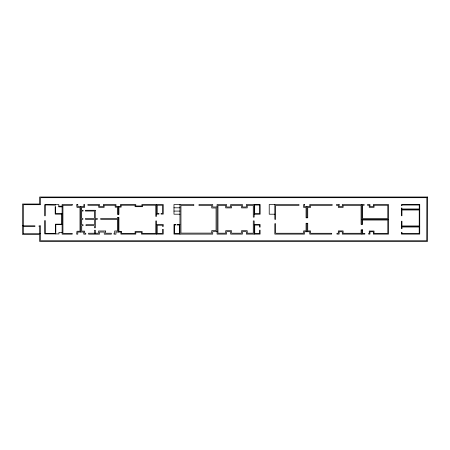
<?xml version="1.0" encoding="UTF-8"?>
<svg xmlns="http://www.w3.org/2000/svg" width="450" height="450" viewBox="0 0 450 450"><rect width="100%" height="100%" fill="white"/><g stroke="black" fill="none" stroke-linecap="round" stroke-linejoin="round"><path stroke-width="0.67" d="M58.821 206.196L62.1 206.196M62.1 206.848L58.821 206.848L58.821 204.57L44.82 204.57L44.82 215.848L45.146 215.848L45.18 204.93L55.547 205.149L55.547 204.57M217.069 206.994L212.732 206.994L212.732 204.525L199.007 204.525L199.007 205.521L211.742 205.521L211.742 207.99L216.073 207.99L216.073 230.614L211.742 230.614L211.742 233.111L180.951 233.111L180.951 205.521L193.809 205.521L193.809 204.525L173.981 204.525L173.981 214.2L179.961 214.2M173.981 207.804L179.961 207.804M401.451 209.481L419.732 209.481M173.981 211.084L179.961 211.084M62.1 213.733L55.547 213.733L55.547 206.651L55.187 206.651L55.187 214.093L61.74 214.093L61.74 224.162L55.446 224.162L55.446 232.532L55.806 232.532L55.806 224.522L62.1 224.522M156.499 214.116L158.934 214.116L158.934 213.401L157.213 213.401L157.213 205.239L162.534 205.239L162.534 213.401L161.083 213.401L161.083 214.116L163.243 214.116L163.243 204.525L141.902 204.519L141.902 205.982L135.793 205.982L135.793 204.519L120.448 204.519L120.448 206.393L115.965 206.393L115.965 204.491L103.343 204.497L103.343 206.601L99.512 206.601L99.512 204.491L87.891 204.491L87.891 205.284L98.724 205.284L98.724 207.388L104.13 207.388L104.13 205.284L115.177 205.284L115.177 207.18L117.422 207.18L117.422 214.329L118.918 214.329L118.918 207.101L121.157 207.101L121.157 205.228L135.084 205.228L135.084 206.691L142.611 206.691L142.611 205.228L155.79 205.228L155.79 216.366L156.499 216.366L156.499 204.525M254.177 214.2L260.156 214.2L260.156 204.525L246.33 204.525L246.33 206.994L242.415 206.994L242.415 204.525L230.648 204.525L230.648 206.994L226.597 206.994L226.597 204.525L217.069 204.525L217.069 234.107L226.597 234.107L226.597 231.604L230.648 231.604L230.648 234.107L242.415 234.107L242.415 231.604L246.33 231.604L246.33 234.107L260.106 234.107L260.106 230.153L259.543 230.153L259.543 233.544L254.734 233.544L254.734 225.079L259.543 225.079L259.543 227.115L260.106 227.115L260.106 224.516L254.177 224.516M274.815 214.2L269.218 214.2L269.218 204.525L298.974 204.525L298.974 205.374L275.664 205.374L275.664 219.319L274.815 219.319L274.815 204.525M118.209 217.446L118.918 217.446L118.918 231.339L121.596 231.339L121.596 233.398L135.084 233.398L135.084 231.508L142.161 231.508L142.161 233.398L155.79 233.398L155.79 220.967L156.499 220.967L156.499 234.107M361.912 219.319L388.53 219.319M156.499 224.516L163.243 224.516L163.243 226.429L162.523 226.429L162.523 225.236L157.219 225.236L157.219 233.387L162.523 233.387L162.523 229.314L163.243 229.314L163.243 234.107L141.452 234.107L141.452 232.217L135.793 232.217L135.793 234.107L120.887 234.107L120.887 232.048L115.965 232.048L115.965 234.157L114.008 234.157L114.008 233.229L114.694 233.229L114.694 230.991L117.422 230.991L117.422 219.324L100.671 219.324L100.671 218.537L117.411 218.537L117.422 217.412L118.209 217.412L118.209 232.048M179.961 224.516L176.968 224.516L176.968 224.989L179.488 224.989L179.488 233.634L174.448 233.634L174.448 224.989L175.697 224.989L175.697 224.516L173.981 224.516L173.981 234.107L212.732 234.107L212.732 231.604L217.069 231.604M22.5 225.81L34.926 225.81L34.926 226.53L23.4 226.53M401.451 226.468L419.732 226.468M62.1 232.357L58.956 232.357L58.956 233.916L44.82 233.916L44.82 220.528L45.141 220.528L45.18 233.556L55.806 233.393L55.806 233.916M23.366 233.724L40.556 233.724M361.912 204.525L361.912 224.331M361.912 229.888L361.912 234.107M306.917 206.584L306.917 217.806M306.917 223.284L306.917 231.739M254.177 204.525L254.177 217.102L253.271 217.102L253.271 205.425L247.23 205.425L247.23 207.9L241.509 207.9L241.509 205.425L231.553 205.425L231.553 207.9L225.697 207.9L225.697 205.425L217.969 205.425L217.969 233.207L225.697 233.207L225.697 230.704L231.553 230.704L231.553 233.207L241.509 233.207L241.509 230.704L247.23 230.704L247.23 233.207L253.271 233.207L253.271 220.933L254.177 220.933L254.177 234.107M179.961 204.525L179.961 234.107M118.209 206.393L118.209 214.329M95.361 233.229L95.361 230.254L94.466 230.254L94.466 233.229M80.814 206.601L80.814 232.048M39.656 233.724L39.656 226.53L39.071 226.53L39.071 225.81L40.556 225.81L40.556 240.761L426.752 240.761L426.848 197.696L40.556 197.696L40.556 204.699L23.4 204.699L23.4 233.724M427.5 197.016L39.656 197.016L39.656 204.019L22.5 204.019L22.5 234.444L39.656 234.405L39.656 241.447L427.5 241.447L427.5 197.016M72.219 204.491L62.117 204.491L62.117 234.157L72.219 234.157L72.219 233.342L62.927 233.342L62.927 205.307L72.219 205.307L72.219 204.491M77.788 204.491L76.646 204.491L76.978 207.411L79.999 207.411L79.999 231.238L76.978 231.238L76.646 234.157L77.788 234.157L77.788 232.048L83.756 232.048L83.756 234.157L85.776 234.157L85.776 233.229L84.684 233.229L84.684 231.126L81.737 231.126L81.737 225.669L83.025 225.669L83.025 224.702L81.703 224.702L81.703 219.336L82.873 219.336L82.873 218.481L81.686 218.481L81.686 211.033L83.047 211.033L83.047 210.285L81.613 210.285L81.602 207.388L84.634 207.388L84.634 204.491L83.846 204.491L83.846 206.601L77.788 206.601L77.788 204.491M304.476 204.525L303.632 204.525L303.632 207.433L306.067 207.433L306.067 217.806L307.738 217.806L307.738 207.405L310.567 207.405L310.567 205.346L332.168 205.346L332.168 204.525L309.752 204.525L309.752 206.584L304.476 206.584L304.476 204.525M339.126 204.525L336.482 204.525L336.482 205.346L338.304 205.346L338.304 207.405L343.114 207.405L343.114 205.346L361.091 205.346L361.091 224.331L362.632 224.331L362.632 220.033L387.81 220.033L387.81 233.387L374.046 233.387L374.046 231.019L369.253 231.019L369.253 233.387L368.64 233.387L368.64 234.107L369.973 234.107L369.973 231.739L373.326 231.739L373.326 234.107L388.53 234.107L388.53 204.525L373.326 204.525L373.326 206.584L369.973 206.584L369.973 204.525L367.509 204.525L367.509 205.268L369.231 205.268L369.231 207.321L374.068 207.321L374.068 205.268L387.793 205.268L387.793 218.576L362.655 218.576L362.655 205.268L364.168 205.268L364.168 204.525L342.293 204.525L342.293 206.584L339.126 206.584L339.126 204.525M419.732 204.525L401.451 204.525L401.451 205.684L401.946 205.684L401.946 205.02L419.237 205.02L419.237 208.986L401.946 208.986L401.946 208.013L401.451 208.013L401.451 215.769L401.957 215.769L401.957 209.987L419.226 209.987L419.226 225.962L401.957 225.962L401.957 221.214L401.451 221.214L401.451 228.696L401.991 228.696L401.991 227.008L419.197 227.008L419.197 233.567L401.991 233.567L401.991 232.29L401.451 232.29L401.451 234.107L419.732 234.107L419.732 204.525M259.65 205.031L254.683 205.031L254.683 213.694L259.65 213.694L259.65 205.031M95.254 210.285L85.404 210.285L85.404 211.033L94.359 211.033L94.359 218.481L85.472 218.481L85.472 219.336L94.376 219.336L94.376 224.702L85.995 224.702L85.995 225.669L94.466 225.669L94.466 227.807L95.361 227.807L95.361 219.324L97.358 219.324L97.358 218.537L95.254 218.537L95.254 210.285M307.738 223.284L306.067 223.284L306.067 230.889L303.632 230.889L303.632 233.257L275.664 233.257L275.664 223.729L274.815 223.729L274.815 234.107L304.476 234.107L304.476 231.739L309.752 231.739L309.752 234.107L331.701 234.107L331.701 233.286L310.567 233.286L310.567 230.917L307.738 230.917L307.738 223.284M362.632 229.888L361.091 229.888L361.091 233.286L343.114 233.286L343.114 230.917L338.304 230.917L338.304 233.286L336.949 233.286L336.949 234.107L339.126 234.107L339.126 231.739L342.293 231.739L342.293 234.107L364.821 234.107L364.821 233.387L362.632 233.387L362.632 229.888M105.469 230.991L98.544 230.991L98.544 233.229L88.571 233.229L88.571 234.157L99.512 234.157L99.512 232.048L104.248 232.048L104.248 234.157L111.358 234.157L111.358 233.229L105.469 233.229L105.469 230.991"/></g></svg>
